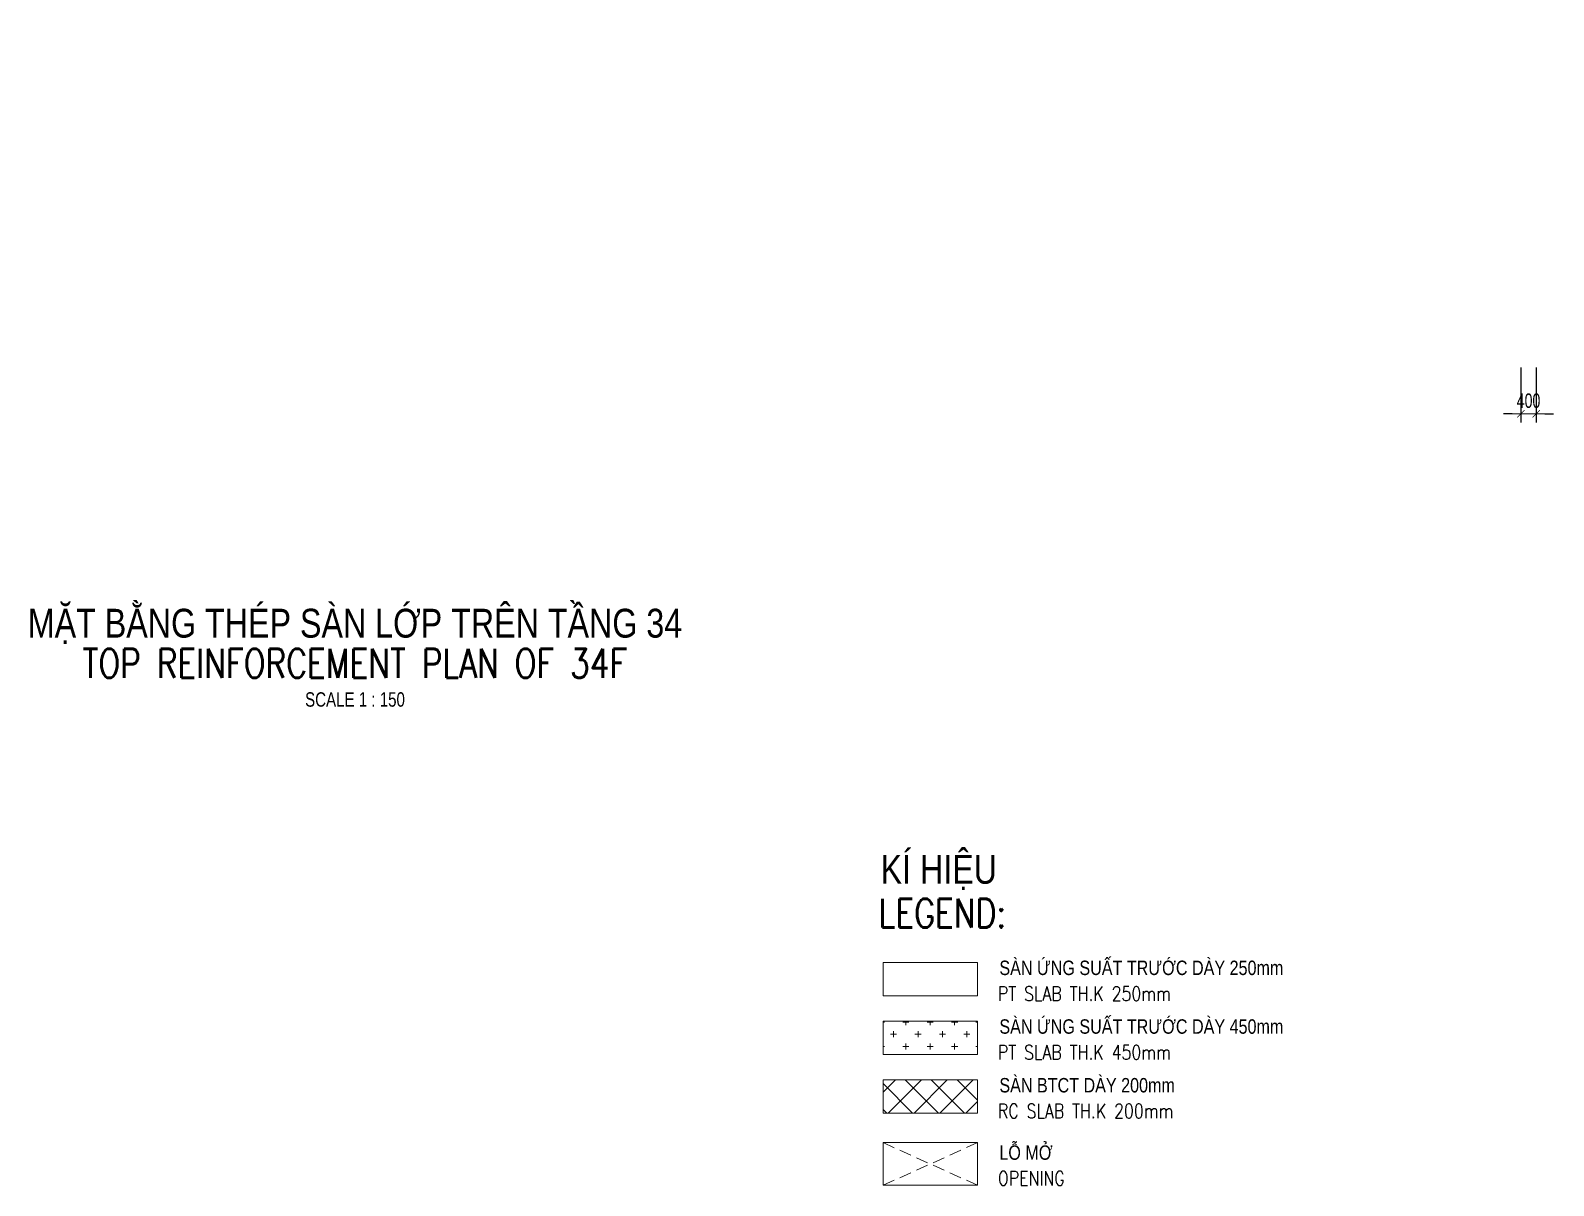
# Model space of a CAD drawing. Header units: millimetres. Extents: x 118516 to 587758, y -25561 to 50684.
# Drawn here: x 278989 to 318600, y -22764 to 7266 of the extents above; entities that cross this region are included whole.
import ezdxf
from ezdxf.enums import TextEntityAlignment as Align

# ---------------------------------------------------------------- set-up
doc = ezdxf.new("R2010")
doc.units = ezdxf.units.MM
doc.linetypes.add('DASHED2', pattern=[9.525, 6.35, -3.175])
doc.layers.get('Defpoints').update_dxf_attribs({"color": 151, "lineweight": 9})
for name, color, linetype, lineweight in [('NDC_S_ANNO', 7, 'Continuous', 20), ('NDC_S_DIM', 1, 'Continuous', 15), ('NDC_S_ENG TEXT', 2, 'Continuous', 20), ('NDC_S_ENG TITLE', 3, 'Continuous', 20), ('NDC_S_HATCH MATERIAL', 8, 'Continuous', 13), ('NDC_S_OPENING', 9, 'DASHED2', 13), ('NDC_S_SLAB', 2, 'Continuous', 20), ('NDC_S_TEXT SYMBOL', 7, 'Continuous', 20), ('NDC_S_VN TEXT', 7, 'Continuous', 20), ('NDC_S_VN TITLE', 6, 'Continuous', 35)]:
    doc.layers.add(name, color=color, linetype=linetype, lineweight=lineweight)
doc.styles.add('$0$NDC_EN TXT', font='romans.shx', dxfattribs={"width": 0.8})
doc.styles.add('NDC_ANNO', font='', dxfattribs={"width": 0.8})
doc.styles.add('NDC_DIM', font='', dxfattribs={"width": 0.75})
doc.styles.add('NDC_EN TXT', font='romans.shx', dxfattribs={"width": 0.8})
doc.styles.add('NDC_VIE TXT', font='arial.ttf', dxfattribs={"width": 0.8})
doc.styles.get('NDC_ANNO').set_extended_font_data('Dotum')
doc.styles.get('NDC_DIM').set_extended_font_data('Dotum')
doc.dimstyles.new('NDC_dim_150', dxfattribs={"dimscale": 150, "dimtxt": 2.5, "dimasz": 1.5, "dimexe": 1.5, "dimexo": 2.5, "dimgap": 1, "dimtad": 1, "dimdec": 0, "dimzin": 0, "dimdsep": 46, "dimtxsty": 'NDC_DIM', "dimblk": 'DIMMARK', "dimcen": 0.09, "dimdle": 1.2, "dimclrd": 1, "dimclre": 1, "dimclrt": 3, "dimadec": 0, "dimazin": 0, "dimtfac": 1, "dimtdec": 0, "dimtix": 1, "dimtofl": 0, "dimtmove": 0, "dimatfit": 3, "dimfxl": 8, "dimfxlon": 1, "dimtolj": 1, "dimtzin": 0, "dimarcsym": 0})

# ---------------------------------------------------------------- blocks, each defined once
blk = doc.blocks.new('DIMMARK')
at = {"layer": 'NDC_S_DIM', "color": 1}
blk.add_line((-1.5, 0), (1, 0), dxfattribs=at)
at = {"layer": 'NDC_S_DIM', "color": 2, "const_width": 0.1}
blk.add_lwpolyline([(-0.42, -0.42), (0.42, 0.42)], dxfattribs=at)
blk = doc.blocks.new('*D23')
at = {"layer": 'Defpoints', "color": 0, "ltscale": 100, "transparency": 16777216}
for p in [(317750, 12767), (318150, 12767), (318150, -2700)]:
    blk.add_point(p, dxfattribs=at)
at = {"layer": 'NDC_S_DIM', "color": 1, "lineweight": -2, "ltscale": 100, "transparency": 16777216}
for p, q in [((317750, -1500), (317750, -2925)), ((318150, -1500), (318150, -2925)), ((317525, -2700), (317300, -2700)), ((318375, -2700), (318600, -2700))]:
    blk.add_line(p, q, dxfattribs=at)
at = {"layer": 'NDC_S_DIM', "color": 1, "lineweight": -2, "ltscale": 100, "transparency": 16777216, "xscale": 225, "yscale": 225, "zscale": 225}
blk.add_blockref('DIMMARK', (317750, -2700), dxfattribs=at)
at = {"layer": 'NDC_S_DIM', "color": 1, "lineweight": -2, "ltscale": 100, "transparency": 16777216, "xscale": 225, "yscale": 225, "zscale": 225, "rotation": 180}
blk.add_blockref('DIMMARK', (318150, -2700), dxfattribs=at)
at = {"layer": 'NDC_S_DIM', "color": 3, "ltscale": 100, "transparency": 16777216, "insert": (317950, -2362), "char_height": 375, "attachment_point": 5, "style": 'NDC_DIM'}
blk.add_mtext('\\A1;400', dxfattribs=at)
blk = doc.blocks.new('Drawing name_symbol')
at = {"layer": 'NDC_S_ENG TITLE', "style": 'NDC_EN TXT', "width": 0.8}
blk.add_attdef('SECTDET1', text='', height=5, dxfattribs=at).set_placement((0, 1.01), align=Align.CENTER)
at = {"layer": 'NDC_S_TEXT SYMBOL', "lineweight": 25, "style": 'NDC_ANNO', "width": 0.8}
blk.add_attdef('SSCALE', text='', height=2.5, dxfattribs=at).set_placement((0, -4), align=Align.CENTER)
at = {"layer": 'NDC_S_VN TITLE', "style": 'NDC_VIE TXT', "width": 0.8}
blk.add_attdef('SECTDET2', text='', height=5, dxfattribs=at).set_placement((0, 7.97), align=Align.CENTER)

msp = doc.modelspace()

# ---------------------------------------------------------------- hatches: boundary and pattern name
at = {"layer": 'NDC_S_HATCH MATERIAL', "ltscale": 100}
h = msp.add_hatch(dxfattribs=at)
h.set_pattern_fill('CROSS', color=256, scale=50)
h.set_pattern_definition([(0, (97204.32, -10259.27), (317.5, 317.5), [158.75, -476.25]), (90, (97283.7, -10338.65), (-317.5, 317.5), [158.75, -476.25])])
h.paths.add_polyline_path([(301162.2, -18490.2), (301162.2, -19354.3), (303620.5, -19354.3), (303620.5, -18490.2)])
h = msp.add_hatch(dxfattribs=at)
h.set_pattern_fill('ANSI37', color=256, scale=150)
h.set_pattern_definition([(45, (105282.16, -16184.8), (-336.7596, 336.7596), []), (135, (105282.16, -16184.8), (-336.7596, -336.7596), [])])
h.paths.add_polyline_path([(301162.2, -20016.2), (301162.2, -20880.3), (303620.5, -20880.3), (303620.5, -20016.2)])

# ---------------------------------------------------------------- linework, layer by layer
at = {"layer": 'NDC_S_OPENING', "ltscale": 50}
for p, q in [((301162.2, -21649.7), (303620.5, -22757.9)), ((301162.2, -22757.9), (303620.5, -21649.7))]:
    msp.add_line(p, q, dxfattribs=at)
at = {"layer": 'NDC_S_SLAB'}
for points in [[(301162.2, -16964.2), (303620.5, -16964.2), (303620.5, -17828.3), (301162.2, -17828.3)], [(301162.2, -18490.2), (303620.5, -18490.2), (303620.5, -19354.3), (301162.2, -19354.3)], [(301162.2, -20016.2), (303620.5, -20016.2), (303620.5, -20880.3), (301162.2, -20880.3)], [(301162.2, -21649.7), (303620.5, -21649.7), (303620.5, -22757.9), (301162.2, -22757.9)]]:
    msp.add_lwpolyline(points, close=True, dxfattribs=at)

# ---------------------------------------------------------------- block references
at = {"layer": 'NDC_S_ANNO', "xscale": 150, "yscale": 150, "zscale": 150}
msp.add_blockref('Drawing name_symbol', (287428.9, -9715.1), dxfattribs=at).add_auto_attribs({'SECTDET1': 'TOP REINFORCEMENT PLAN OF 34F', 'SECTDET2': 'MẶT BẰNG THÉP SÀN LỚP TRÊN TẦNG 34', 'SSCALE': 'SCALE 1 : 150'})

# ---------------------------------------------------------------- texts
at = {"layer": 'NDC_S_ENG TEXT', "style": '$0$NDC_EN TXT', "width": 0.8}
for s, height, p in [('LEGEND:', 750, (301047.7, -16059.5)), ('PT SLAB TH.K 250mm', 375, (304149.3, -17961)), ('PT SLAB TH.K 450mm', 375, (304149.3, -19487)), ('RC SLAB TH.K 200mm', 375, (304149.3, -21013)), ('OPENING', 375, (304149.3, -22764.4))]:
    msp.add_text(s, height=height, dxfattribs=at).set_placement(p)
at = {"layer": 'NDC_S_VN TEXT', "style": 'NDC_VIE TXT', "width": 0.8}
msp.add_text('KÍ HIỆU', height=750, dxfattribs=at).set_placement((301098, -14168.4), align=Align.TOP_LEFT)
for s, p in [('SÀN ỨNG SUẤT TRƯỚC DÀY 250mm', (304187.6, -17292.2)), ('SÀN ỨNG SUẤT TRƯỚC DÀY 450mm', (304187.6, -18818.2)), ('SÀN BTCT DÀY 200mm', (304187.6, -20344.2)), ('LỖ MỞ', (304187.6, -22095.6))]:
    msp.add_text(s, height=375, dxfattribs=at).set_placement(p)

# ---------------------------------------------------------------- dimensions: what is measured, and where the dimension line sits
at = {"layer": 'NDC_S_DIM', "ltscale": 100}
dim = msp.add_linear_dim(base=(318150, -2700), p1=(317750, 12767.1), p2=(318150, 12767.1), dimstyle='NDC_dim_150', dxfattribs=at)
dim.commit()
dim.dimension.update_dxf_attribs({"geometry": '*D23', "text_midpoint": (317950, -2362.2)})

doc.saveas('drawing.dxf')
